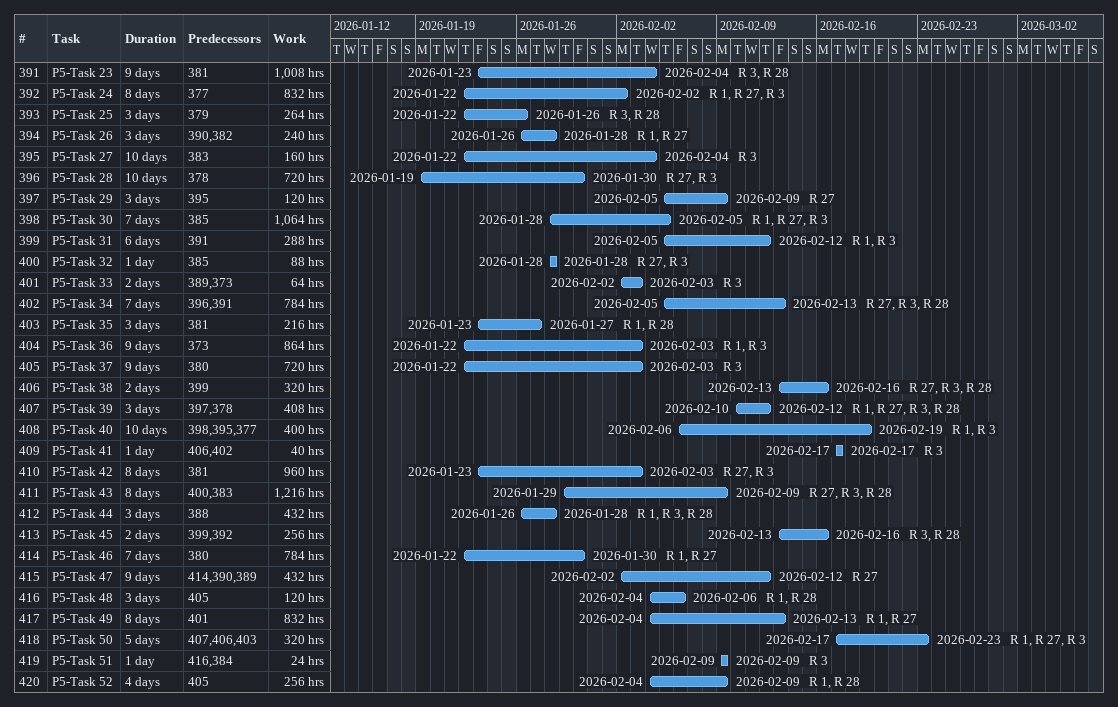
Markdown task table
| ID | Task | Duration | Start | Finish | Predecessors | Resources | Work (h) |
|---|---|---|---|---|---|---|---|
| 391 | P5-Task 23 | 9d | 2026-01-23 | 2026-02-04 | 381 | R 3, R 28 | 1008 |
| 392 | P5-Task 24 | 8d | 2026-01-22 | 2026-02-02 | 377 | R 1, R 27, R 3 | 832 |
| 393 | P5-Task 25 | 3d | 2026-01-22 | 2026-01-26 | 379 | R 3, R 28 | 264 |
| 394 | P5-Task 26 | 3d | 2026-01-26 | 2026-01-28 | 390, 382 | R 1, R 27 | 240 |
| 395 | P5-Task 27 | 10d | 2026-01-22 | 2026-02-04 | 383 | R 3 | 160 |
| 396 | P5-Task 28 | 10d | 2026-01-19 | 2026-01-30 | 378 | R 27, R 3 | 720 |
| 397 | P5-Task 29 | 3d | 2026-02-05 | 2026-02-09 | 395 | R 27 | 120 |
| 398 | P5-Task 30 | 7d | 2026-01-28 | 2026-02-05 | 385 | R 1, R 27, R 3 | 1064 |
| 399 | P5-Task 31 | 6d | 2026-02-05 | 2026-02-12 | 391 | R 1, R 3 | 288 |
| 400 | P5-Task 32 | 1d | 2026-01-28 | 2026-01-28 | 385 | R 27, R 3 | 88 |
| 401 | P5-Task 33 | 2d | 2026-02-02 | 2026-02-03 | 389, 373 | R 3 | 64 |
| 402 | P5-Task 34 | 7d | 2026-02-05 | 2026-02-13 | 396, 391 | R 27, R 3, R 28 | 784 |
| 403 | P5-Task 35 | 3d | 2026-01-23 | 2026-01-27 | 381 | R 1, R 28 | 216 |
| 404 | P5-Task 36 | 9d | 2026-01-22 | 2026-02-03 | 373 | R 1, R 3 | 864 |
| 405 | P5-Task 37 | 9d | 2026-01-22 | 2026-02-03 | 380 | R 3 | 720 |
| 406 | P5-Task 38 | 2d | 2026-02-13 | 2026-02-16 | 399 | R 27, R 3, R 28 | 320 |
| 407 | P5-Task 39 | 3d | 2026-02-10 | 2026-02-12 | 397, 378 | R 1, R 27, R 3, R 28 | 408 |
| 408 | P5-Task 40 | 10d | 2026-02-06 | 2026-02-19 | 398, 395, 377 | R 1, R 3 | 400 |
| 409 | P5-Task 41 | 1d | 2026-02-17 | 2026-02-17 | 406, 402 | R 3 | 40 |
| 410 | P5-Task 42 | 8d | 2026-01-23 | 2026-02-03 | 381 | R 27, R 3 | 960 |
| 411 | P5-Task 43 | 8d | 2026-01-29 | 2026-02-09 | 400, 383 | R 27, R 3, R 28 | 1216 |
| 412 | P5-Task 44 | 3d | 2026-01-26 | 2026-01-28 | 388 | R 1, R 3, R 28 | 432 |
| 413 | P5-Task 45 | 2d | 2026-02-13 | 2026-02-16 | 399, 392 | R 3, R 28 | 256 |
| 414 | P5-Task 46 | 7d | 2026-01-22 | 2026-01-30 | 380 | R 1, R 27 | 784 |
| 415 | P5-Task 47 | 9d | 2026-02-02 | 2026-02-12 | 414, 390, 389 | R 27 | 432 |
| 416 | P5-Task 48 | 3d | 2026-02-04 | 2026-02-06 | 405 | R 1, R 28 | 120 |
| 417 | P5-Task 49 | 8d | 2026-02-04 | 2026-02-13 | 401 | R 1, R 27 | 832 |
| 418 | P5-Task 50 | 5d | 2026-02-17 | 2026-02-23 | 407, 406, 403 | R 1, R 27, R 3 | 320 |
| 419 | P5-Task 51 | 1d | 2026-02-09 | 2026-02-09 | 416, 384 | R 3 | 24 |
| 420 | P5-Task 52 | 4d | 2026-02-04 | 2026-02-09 | 405 | R 1, R 28 | 256 |
